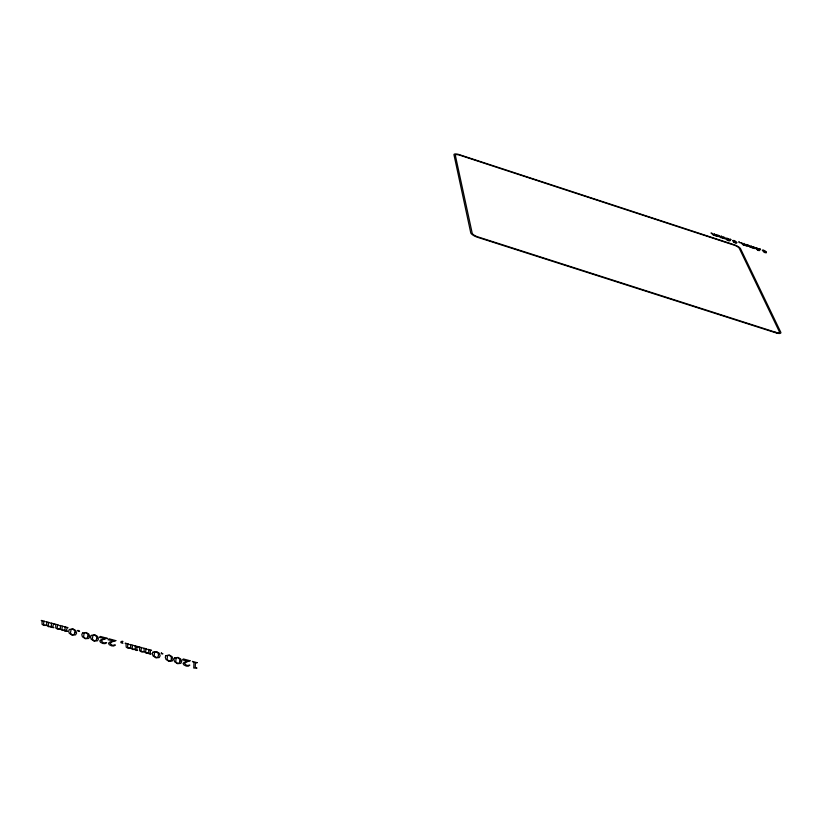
<?xml version="1.0" encoding="UTF-8"?>
<svg xmlns="http://www.w3.org/2000/svg" width="822" height="822" viewBox="0 0 822 822"><rect width="100%" height="100%" fill="white"/><g stroke="black" fill="none" stroke-linecap="round" stroke-linejoin="round"><path stroke-width="1.23" d="M766.381 252.118L766.381 252.775L764.953 252.683L762.271 250.237L763.751 250.227L766.381 252.118M759.672 249.919L759.662 250.566L758.233 250.474L755.562 248.028L757.041 248.028L759.672 249.919M64.928 631.039L67.558 631.378L66.448 630.402L67.188 627.679C70.887 628.275 61.321 625.696 65.174 627.145L64.989 630.114L62.986 630.135L61.856 629.364L62.318 626.446C66.428 626.991 56.492 624.33 60.458 625.943L60.294 628.83L58.331 628.871L57.139 628.162L57.643 625.141C61.578 625.727 51.93 623.127 55.732 624.607L55.773 628.07L57.54 629.149L60.427 629.128L62.174 630.402L65.01 630.443L64.928 631.039M736.728 242.398L736.707 243.045L735.258 242.942L733.481 241.997L732.628 240.507L734.128 240.507L736.728 242.398M197.095 662.676L195.43 663.046L195.235 667.228L196.972 668.07L193.756 668.06L193.971 662.522L192.379 661.402L197.095 662.676M729.977 240.178L729.946 240.825L728.498 240.723L726.72 239.788L725.867 238.288L727.378 238.298L729.977 240.178M51.241 627.33L53.882 627.669L52.772 626.693L53.543 623.98C57.252 624.576 47.666 621.997 51.519 623.446L51.313 626.405L49.299 626.426L48.159 625.655L48.662 622.747C52.793 623.292 42.826 620.62 46.792 622.233L46.607 625.121L44.624 625.152L43.432 624.453L43.967 621.432C47.923 622.018 38.244 619.418 42.056 620.898L42.066 624.35L43.823 625.439L46.731 625.419L48.477 626.693L51.334 626.734L51.241 627.33M190.046 660.765L185.751 662.255L184.57 663.529L186.779 665.512L189.81 665.142L188.32 666.2L186.142 666.026L183.871 664.916L183.059 663.508L184.077 662.337L188.32 661.011L182.361 659.953L183.357 658.956L190.046 660.765M150.354 650.767L150.303 653.572C153.159 654.096 148.083 654.651 148.782 653.13L146.028 653.12L144.261 651.846L141.466 651.887L139.699 650.798L139.452 647.315C135.681 645.856 145.186 648.394 141.333 647.839L141.014 650.89L142.216 651.599L144.117 651.548L144.117 648.63C140.172 647.037 149.953 649.647 145.946 649.133L145.658 652.072L146.799 652.843L148.741 652.802L148.751 649.822C144.929 648.383 154.341 650.911 150.734 650.336L150.354 650.767M136.914 647.12L136.842 649.925C139.709 650.438 134.551 651.034 135.311 649.483L132.548 649.472L130.78 648.188L127.965 648.229L126.198 647.15L125.992 643.667C122.211 642.198 131.736 644.756 127.872 644.191L127.533 647.243L128.725 647.942L130.647 647.89L130.667 644.982C126.711 643.379 136.524 646 132.496 645.486L132.178 648.424L133.328 649.185L135.27 649.154L135.311 646.174C131.489 644.736 140.922 647.274 137.295 646.698L136.914 647.12M115.82 640.636L111.33 642.085L110.056 643.338L112.213 645.321L115.357 644.972L113.765 646.02L111.545 645.835L109.264 644.725L108.494 643.307L109.614 642.157L114.042 640.862L107.97 639.783L109.049 638.797L115.82 640.636M107.137 638.273L102.627 639.722L101.332 640.975L103.49 642.958L106.644 642.619L105.041 643.657L102.812 643.472L100.531 642.362L99.77 640.944L100.901 639.793L105.35 638.509L99.267 637.42L100.346 636.433L107.137 638.273M749.253 245.593C752.438 250.916 749.15 242.017 752.202 247.545L753.774 248.028L752.562 246.631L754.534 247.237L755.233 248.686L750.25 247.206L747.753 245.048L749.253 245.593M742.276 243.302C745.338 248.573 742.297 239.808 745.225 245.254L746.797 245.737L745.595 244.34L747.558 244.946L748.256 246.405L743.263 244.915L740.756 242.706L742.276 243.302M719.538 235.842C722.425 241.082 719.723 232.338 722.466 237.794L724.059 238.277L722.867 236.88L724.85 237.496L725.518 238.935L720.493 237.445L718.027 235.287L719.538 235.842M712.52 233.54C715.428 238.812 712.674 229.965 715.448 235.482L717.031 235.976L715.839 234.537L717.842 235.195L718.5 236.633L713.465 235.143L711.009 232.986L712.52 233.54M180.018 661.032L179.638 662.717L177.603 663.446L175.733 661.7L176.144 657.898L177.881 657.631L179.823 659.326L180.018 661.032M171.418 658.699L171.027 660.385L168.983 661.114L167.113 659.367L167.544 655.566L169.291 655.309L171.233 656.994L171.418 658.699M158.492 655.206L158.081 656.881L156.026 657.61L154.156 655.853L154.628 652.062L156.386 651.805L158.317 653.49L158.492 655.206M96.78 638.478L96.287 640.143L94.15 640.852L92.321 639.105L92.958 635.344L94.766 635.087L96.677 636.773L96.78 638.478M88.036 636.105L87.543 637.78L85.396 638.489L83.556 636.742L84.234 632.971L86.043 632.724L87.954 634.409L88.036 636.105M74.905 632.55L74.391 634.214L72.233 634.923L70.404 633.176L71.113 629.416L72.932 629.169L74.833 630.854L74.905 632.55M174.511 657.98L173.884 659.521L174.613 661.782L177.552 663.683L180.799 663.395L181.672 661.597L180.655 658.946L177.994 657.415L174.511 657.98M165.91 655.648L165.273 657.189L165.993 659.439L168.931 661.35L172.188 661.063L173.072 659.265L172.075 656.624L169.404 655.083L165.91 655.648M152.984 652.144L152.337 653.685L153.036 655.935L155.964 657.836L159.242 657.559L160.146 655.761L159.17 653.12L156.509 651.579L152.984 652.144M91.273 635.406L90.543 636.937L91.16 639.177L94.078 641.088L97.448 640.821L98.455 639.043L97.561 636.413L94.9 634.872L91.273 635.406M82.539 633.043L81.789 634.574L82.406 636.803L85.324 638.715L88.694 638.458L89.721 636.68L88.838 634.05L86.176 632.498L82.539 633.043M69.408 629.477L68.647 631.008L69.233 633.238L72.151 635.149L75.552 634.892L76.59 633.125L75.737 630.495L73.076 628.943L69.408 629.477M738.927 241.915L739.8 242.654L738.927 241.915M759.579 248.902L760.504 249.323L759.579 248.902M729.936 239.171L730.85 239.592L729.936 239.171M121.81 641.633L122.879 643.328L121.122 642.794L120.752 642.064L121.461 641.396L122.981 641.417L121.81 641.633M161.338 653.017L161.287 653.747L162.941 653.829L161.338 653.017M77.967 630.402L77.885 631.121L79.58 631.214L77.967 630.402M765.693 252.436L763.669 251.779L763.011 250.309L765.015 251.1L765.693 252.436M758.983 250.227L756.949 249.58L756.302 248.1L758.316 248.902L758.983 250.227M736.019 242.696L733.984 242.048L733.368 240.579L735.382 241.38L736.019 242.696M729.268 240.486L727.223 239.829L726.617 238.359L728.641 239.161L729.268 240.486M776.636 333.095L477.007 237.126A7.11 2.219 21.6 0 1 470.8 233.078L453.929 154.587A6.545 1.88 21.3 0 1 458.789 154.454L734.488 244.822A6.381 1.778 23.2 0 1 740.427 248.45L780.89 332.458A6.925 2.086 23.8 0 1 776.636 333.095M775.526 332.222L477.746 236.828A5.466 1.706 21.6 0 1 472.208 233.222L455.347 155.317A5.035 1.449 21.3 0 1 459.693 155.194L733.984 245.09A4.901 1.367 23.2 0 1 739.286 248.336L779.328 331.656A5.322 1.603 23.8 0 1 775.526 332.222"/></g></svg>
